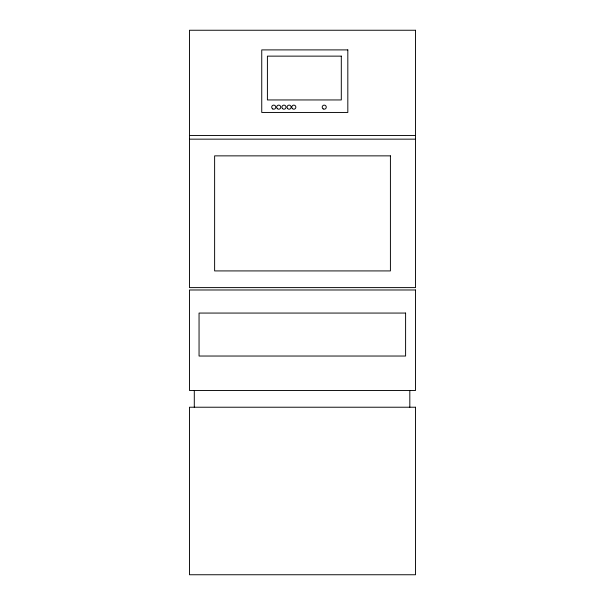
<?xml version="1.0" encoding="UTF-8"?>
<svg xmlns="http://www.w3.org/2000/svg" width="605" height="605" viewBox="0 0 605 605"><rect width="100%" height="100%" fill="white"/><g stroke="black" fill="none" stroke-linecap="round" stroke-linejoin="round"><path stroke-width="0.91" d="M189.471 135.543L415.529 135.543M189.471 139.158L415.529 139.158M409.819 390.475L409.819 407.226M194.296 390.475L194.296 407.226M415.529 30.25L189.471 30.25L189.471 287.609L415.529 287.609L415.529 30.25M347.822 49.897L261.746 49.897L261.746 112.447L347.822 112.447L347.822 49.897M341.303 56.136L267.41 56.136L267.41 99.946L341.303 99.946L341.303 56.136M390.414 155.863L214.624 155.863L214.624 270.919L390.414 270.919L390.414 155.863M415.529 289.984L189.471 289.984L189.471 390.475L415.529 390.475L415.529 289.984M405.6 313.065L199.053 313.065L199.053 356.035L405.6 356.035L405.6 313.065M415.529 407.226L189.471 407.226L189.471 574.75L415.529 574.75L415.529 407.226M272.711 108.93A2.042 2.042 0 0 0 275.782 107.161A2.042 2.042 0 0 0 272.711 105.391A2.042 2.042 0 0 0 272.711 108.93M277.279 108.605A2.042 2.042 0 0 0 280.697 107.69A2.042 2.042 0 0 0 278.194 105.187A2.042 2.042 0 0 0 277.279 108.605M282.512 108.605A2.042 2.042 0 0 0 285.938 107.69A2.042 2.042 0 0 0 283.435 105.187A2.042 2.042 0 0 0 282.512 108.605M287.64 108.605A2.042 2.042 0 0 0 291.058 107.69A2.042 2.042 0 0 0 288.555 105.187A2.042 2.042 0 0 0 287.64 108.605M292.374 108.605A2.042 2.042 0 0 0 295.792 107.69A2.042 2.042 0 0 0 293.289 105.187A2.042 2.042 0 0 0 292.374 108.605M323.214 108.93A2.042 2.042 0 0 0 326.276 107.161A2.042 2.042 0 0 0 323.214 105.391A2.042 2.042 0 0 0 323.214 108.93"/></g></svg>
